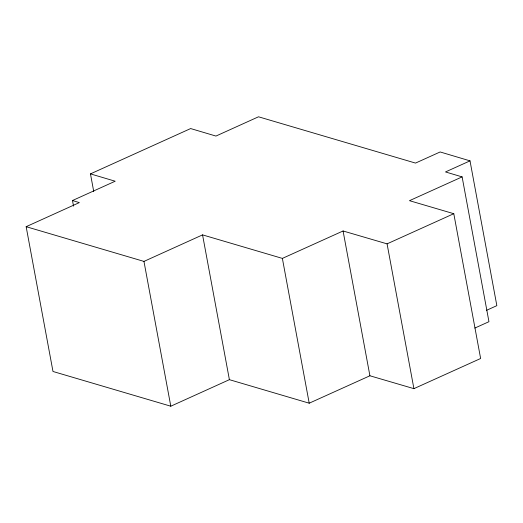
<?xml version="1.0" encoding="UTF-8"?>
<svg xmlns="http://www.w3.org/2000/svg" width="523" height="523" viewBox="0 0 523 523"><rect width="100%" height="100%" fill="white"/><g stroke="black" fill="none" stroke-linecap="round" stroke-linejoin="round"><path stroke-width="0.78" d="M93.728 191.483L90.466 173.884L190.653 128.56L215.934 136.065L258.512 116.792L415.517 163.084L440.15 151.964L470.014 160.862L496.85 305.654L486.449 310.355M73.527 206.127L72.488 200.531L115.184 181.22L90.466 173.884M474.864 328.058L488.953 321.697L462.116 176.898L409.476 200.675L453.794 213.704L480.63 358.497L413.909 388.654L369.911 375.776L309.211 403.2L229.394 379.672L170.799 406.208L52.986 371.48L26.15 226.688L79.333 202.604L72.488 200.531M26.15 226.688L143.962 261.408L202.558 234.879L282.374 258.401L343.075 230.976L387.072 243.855L453.794 213.704M470.014 160.862L445.491 171.943L462.116 176.898M387.072 243.855L413.909 388.654M343.075 230.976L369.911 375.776M282.374 258.401L309.211 403.2M202.558 234.879L229.394 379.672M143.962 261.408L170.799 406.208"/></g></svg>
